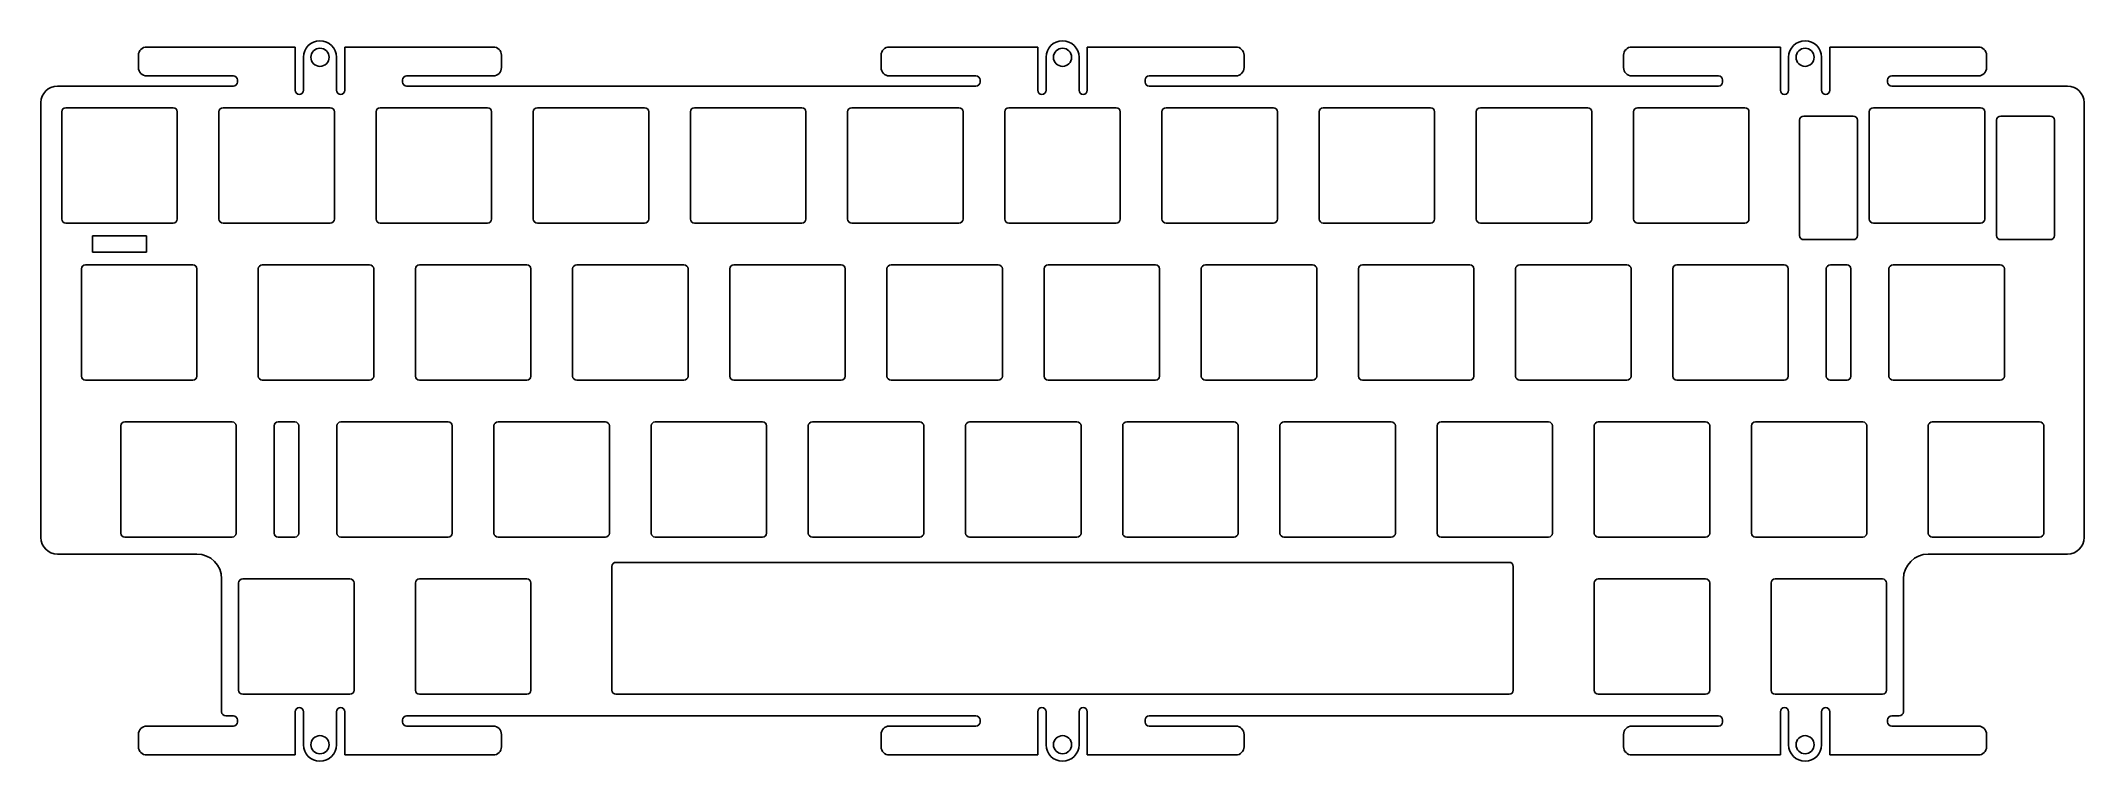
# Model space of a CAD drawing. Header units: millimetres. Extents: x -257 to -10, y 133 to 221.
import ezdxf

# ---------------------------------------------------------------- set-up
doc = ezdxf.new("R2010")
doc.units = ezdxf.units.MM
doc.header["$MEASUREMENT"] = 0
doc.layers.get('0').update_dxf_attribs({"linetype": 'CONTINUOUS'})

msp = doc.modelspace()

# ---------------------------------------------------------------- linework, layer by layer
for p, q in [((-245.335, 219.104), (-245.335, 217.604)), ((-226.335, 220.104), (-244.335, 220.104)), ((-226.335, 214.854), (-226.335, 220.104)), ((-225.335, 218.854), (-225.335, 214.854)), ((-221.335, 214.854), (-221.335, 218.854)), ((-202.335, 220.104), (-220.335, 220.104)), ((-220.335, 220.104), (-220.335, 214.854)), ((-201.335, 217.604), (-201.335, 219.104)), ((-155.335, 217.604), (-155.335, 219.104)), ((-154.335, 220.104), (-136.335, 220.104)), ((-136.335, 220.104), (-136.335, 214.854)), ((-135.335, 214.854), (-135.335, 218.854)), ((-131.335, 218.854), (-131.335, 214.854)), ((-130.335, 214.854), (-130.335, 220.104)), ((-130.335, 220.104), (-112.335, 220.104)), ((-111.335, 219.104), (-111.335, 217.604)), ((-65.335, 219.104), (-65.335, 217.604)), ((-46.335, 220.104), (-64.335, 220.104)), ((-46.335, 214.854), (-46.335, 220.104)), ((-45.335, 218.854), (-45.335, 214.854)), ((-41.335, 214.854), (-41.335, 218.854)), ((-22.335, 220.104), (-40.335, 220.104)), ((-40.335, 220.104), (-40.335, 214.854)), ((-21.335, 217.604), (-21.335, 219.104)), ((-244.335, 216.604), (-233.835, 216.604)), ((-233.335, 216.104), (-233.335, 215.855)), ((-213.335, 215.855), (-213.335, 216.104)), ((-212.835, 216.604), (-202.335, 216.604)), ((-143.835, 216.604), (-154.335, 216.604)), ((-143.335, 215.855), (-143.335, 216.104)), ((-123.335, 215.855), (-123.335, 216.104)), ((-122.835, 216.604), (-112.335, 216.604)), ((-64.335, 216.604), (-53.835, 216.604)), ((-53.335, 216.104), (-53.335, 215.855)), ((-33.335, 215.855), (-33.335, 216.104)), ((-32.835, 216.604), (-22.335, 216.604)), ((-257.165, 213.355), (-257.165, 160.58)), ((-233.835, 215.355), (-255.165, 215.355)), ((-212.835, 215.355), (-143.835, 215.355)), ((-53.835, 215.355), (-122.835, 215.355)), ((-11.515, 215.355), (-32.835, 215.355)), ((-9.51498, 160.58), (-9.51498, 213.355)), ((-254.635, 212.23), (-254.635, 199.23)), ((-254.135, 212.73), (-241.135, 212.73)), ((-240.635, 212.23), (-240.635, 199.23)), ((-235.585, 212.23), (-235.585, 199.23)), ((-235.085, 212.73), (-222.085, 212.73)), ((-221.585, 212.23), (-221.585, 199.23)), ((-216.535, 212.23), (-216.535, 199.23)), ((-216.035, 212.73), (-203.035, 212.73)), ((-202.535, 212.23), (-202.535, 199.23)), ((-197.485, 212.23), (-197.485, 199.23)), ((-196.985, 212.73), (-183.985, 212.73)), ((-183.485, 212.23), (-183.485, 199.23)), ((-178.435, 212.23), (-178.435, 199.23)), ((-177.935, 212.73), (-164.935, 212.73)), ((-164.435, 212.23), (-164.435, 199.23)), ((-159.385, 212.23), (-159.385, 199.23)), ((-158.885, 212.73), (-145.885, 212.73)), ((-145.385, 212.23), (-145.385, 199.23)), ((-140.335, 212.23), (-140.335, 199.23)), ((-139.835, 212.73), (-126.835, 212.73)), ((-126.335, 212.23), (-126.335, 199.23)), ((-121.285, 212.23), (-121.285, 199.23)), ((-120.785, 212.73), (-107.785, 212.73)), ((-107.285, 212.23), (-107.285, 199.23)), ((-102.235, 212.23), (-102.235, 199.23)), ((-101.735, 212.73), (-88.735, 212.73)), ((-88.235, 212.23), (-88.235, 199.23)), ((-83.185, 212.23), (-83.185, 199.23)), ((-82.685, 212.73), (-69.685, 212.73)), ((-69.185, 212.23), (-69.185, 199.23)), ((-64.135, 212.23), (-64.135, 199.23)), ((-63.635, 212.73), (-50.635, 212.73)), ((-50.135, 212.23), (-50.135, 199.23)), ((-43.998, 211.23), (-43.998, 197.23)), ((-43.498, 211.73), (-37.498, 211.73)), ((-36.998, 211.23), (-36.998, 197.23)), ((-35.56, 212.23), (-35.56, 199.23)), ((-35.06, 212.73), (-22.06, 212.73)), ((-21.56, 212.23), (-21.56, 199.23)), ((-20.122, 211.23), (-20.122, 197.23)), ((-19.622, 211.73), (-13.622, 211.73)), ((-13.122, 211.23), (-13.122, 197.23)), ((-254.135, 198.73), (-241.135, 198.73)), ((-235.085, 198.73), (-222.085, 198.73)), ((-216.035, 198.73), (-203.035, 198.73)), ((-196.985, 198.73), (-183.985, 198.73)), ((-177.935, 198.73), (-164.935, 198.73)), ((-158.885, 198.73), (-145.885, 198.73)), ((-139.835, 198.73), (-126.835, 198.73)), ((-120.785, 198.73), (-107.785, 198.73)), ((-101.735, 198.73), (-88.735, 198.73)), ((-82.685, 198.73), (-69.685, 198.73)), ((-63.635, 198.73), (-50.635, 198.73)), ((-35.06, 198.73), (-22.06, 198.73)), ((-250.925, 195.205), (-250.925, 197.205)), ((-250.925, 197.205), (-244.345, 197.205)), ((-244.345, 197.205), (-244.345, 195.205)), ((-43.498, 196.73), (-37.498, 196.73)), ((-19.622, 196.73), (-13.622, 196.73)), ((-252.25375, 193.18), (-252.25375, 180.18)), ((-251.75375, 193.68), (-238.75375, 193.68)), ((-244.345, 195.205), (-250.925, 195.205)), ((-238.25375, 193.18), (-238.25375, 180.18)), ((-230.8225, 193.18), (-230.8225, 180.18)), ((-230.3225, 193.68), (-217.3225, 193.68)), ((-216.8225, 193.18), (-216.8225, 180.18)), ((-211.7725, 193.18), (-211.7725, 180.18)), ((-211.2725, 193.68), (-198.2725, 193.68)), ((-197.7725, 193.18), (-197.7725, 180.18)), ((-192.7225, 193.18), (-192.7225, 180.18)), ((-192.2225, 193.68), (-179.2225, 193.68)), ((-178.7225, 193.18), (-178.7225, 180.18)), ((-173.6725, 193.18), (-173.6725, 180.18)), ((-173.1725, 193.68), (-160.1725, 193.68)), ((-159.6725, 193.18), (-159.6725, 180.18)), ((-154.6225, 193.18), (-154.6225, 180.18)), ((-154.1225, 193.68), (-141.1225, 193.68)), ((-140.6225, 193.18), (-140.6225, 180.18)), ((-135.5725, 193.18), (-135.5725, 180.18)), ((-135.0725, 193.68), (-122.0725, 193.68)), ((-121.5725, 193.18), (-121.5725, 180.18)), ((-116.5225, 193.18), (-116.5225, 180.18)), ((-116.0225, 193.68), (-103.0225, 193.68)), ((-102.5225, 193.18), (-102.5225, 180.18)), ((-97.4725, 193.18), (-97.4725, 180.18)), ((-96.9725, 193.68), (-83.9725, 193.68)), ((-83.4725, 193.18), (-83.4725, 180.18)), ((-78.4225, 193.18), (-78.4225, 180.18)), ((-77.9225, 193.68), (-64.9225, 193.68)), ((-64.4225, 193.18), (-64.4225, 180.18)), ((-59.3725, 193.18), (-59.3725, 180.18)), ((-58.8725, 193.68), (-45.8725, 193.68)), ((-45.3725, 193.18), (-45.3725, 180.18)), ((-33.17875, 193.18), (-33.17875, 180.18)), ((-32.67875, 193.68), (-19.67875, 193.68)), ((-19.17875, 193.18), (-19.17875, 180.18)), ((-251.75375, 179.68), (-238.75375, 179.68)), ((-230.3225, 179.68), (-217.3225, 179.68)), ((-211.2725, 179.68), (-198.2725, 179.68)), ((-192.2225, 179.68), (-179.2225, 179.68)), ((-173.1725, 179.68), (-160.1725, 179.68)), ((-154.1225, 179.68), (-141.1225, 179.68)), ((-135.0725, 179.68), (-122.0725, 179.68)), ((-116.0225, 179.68), (-103.0225, 179.68)), ((-96.9725, 179.68), (-83.9725, 179.68)), ((-77.9225, 179.68), (-64.9225, 179.68)), ((-58.8725, 179.68), (-45.8725, 179.68)), ((-32.67875, 179.68), (-19.67875, 179.68)), ((-247.49125, 174.13), (-247.49125, 161.13)), ((-246.99125, 174.63), (-233.99125, 174.63)), ((-233.49125, 174.13), (-233.49125, 161.13)), ((-221.2975, 174.13), (-221.2975, 161.13)), ((-220.7975, 174.63), (-207.7975, 174.63)), ((-207.2975, 174.13), (-207.2975, 161.13)), ((-202.2475, 174.13), (-202.2475, 161.13)), ((-201.7475, 174.63), (-188.7475, 174.63)), ((-188.2475, 174.13), (-188.2475, 161.13)), ((-183.1975, 174.13), (-183.1975, 161.13)), ((-182.6975, 174.63), (-169.6975, 174.63)), ((-169.1975, 174.13), (-169.1975, 161.13)), ((-164.1475, 174.13), (-164.1475, 161.13)), ((-163.6475, 174.63), (-150.6475, 174.63)), ((-150.1475, 174.13), (-150.1475, 161.13)), ((-145.0975, 174.13), (-145.0975, 161.13)), ((-144.5975, 174.63), (-131.5975, 174.63)), ((-131.0975, 174.13), (-131.0975, 161.13)), ((-126.0475, 174.13), (-126.0475, 161.13)), ((-125.5475, 174.63), (-112.5475, 174.63)), ((-112.0475, 174.13), (-112.0475, 161.13)), ((-106.9975, 174.13), (-106.9975, 161.13)), ((-106.4975, 174.63), (-93.4975, 174.63)), ((-92.9975, 174.13), (-92.9975, 161.13)), ((-87.9475, 174.13), (-87.9475, 161.13)), ((-87.4475, 174.63), (-74.4475, 174.63)), ((-73.9475, 174.13), (-73.9475, 161.13)), ((-68.8975, 174.13), (-68.8975, 161.13)), ((-68.3975, 174.63), (-55.3975, 174.63)), ((-54.8975, 174.13), (-54.8975, 161.13)), ((-49.8475, 174.13), (-49.8475, 161.13)), ((-49.3475, 174.63), (-36.3475, 174.63)), ((-35.8475, 174.13), (-35.8475, 161.13)), ((-28.41625, 174.13), (-28.41625, 161.13)), ((-27.91625, 174.63), (-14.91625, 174.63)), ((-14.41625, 174.13), (-14.41625, 161.13)), ((-255.165, 158.58), (-238.255, 158.58)), ((-246.99125, 160.63), (-233.99125, 160.63)), ((-220.7975, 160.63), (-207.7975, 160.63)), ((-201.7475, 160.63), (-188.7475, 160.63)), ((-182.6975, 160.63), (-169.6975, 160.63)), ((-163.6475, 160.63), (-150.6475, 160.63)), ((-144.5975, 160.63), (-131.5975, 160.63)), ((-125.5475, 160.63), (-112.5475, 160.63)), ((-106.4975, 160.63), (-93.4975, 160.63)), ((-87.4475, 160.63), (-74.4475, 160.63)), ((-68.3975, 160.63), (-55.3975, 160.63)), ((-49.3475, 160.63), (-36.3475, 160.63)), ((-28.415, 158.58), (-11.515, 158.58)), ((-27.91625, 160.63), (-14.91625, 160.63)), ((-235.255, 155.58), (-235.255, 139.455)), ((-233.20375, 155.08), (-233.20375, 142.08)), ((-232.70375, 155.58), (-219.70375, 155.58)), ((-219.20375, 155.08), (-219.20375, 142.08)), ((-211.7725, 155.08), (-211.7725, 142.08)), ((-211.2725, 155.58), (-198.2725, 155.58)), ((-197.7725, 155.08), (-197.7725, 142.08)), ((-68.8975, 155.08), (-68.8975, 142.08)), ((-68.8975, 155.08), (-68.8975, 142.08)), ((-68.3975, 155.58), (-55.3975, 155.58)), ((-68.3975, 155.58), (-55.3975, 155.58)), ((-54.8975, 155.08), (-54.8975, 142.08)), ((-54.8975, 155.08), (-54.8975, 142.08)), ((-47.46625, 155.08), (-47.46625, 142.08)), ((-46.96625, 155.58), (-33.96625, 155.58)), ((-33.46625, 155.08), (-33.46625, 142.08)), ((-31.415, 139.455), (-31.415, 155.58)), ((-232.70375, 141.58), (-219.70375, 141.58)), ((-211.2725, 141.58), (-198.2725, 141.58)), ((-68.3975, 141.58), (-55.3975, 141.58)), ((-68.3975, 141.58), (-55.3975, 141.58)), ((-46.96625, 141.58), (-33.96625, 141.58)), ((-234.755, 138.955), (-233.835, 138.955)), ((-226.335, 134.206), (-226.335, 139.456)), ((-225.335, 139.456), (-225.335, 135.456)), ((-221.335, 135.456), (-221.335, 139.456)), ((-220.335, 139.456), (-220.335, 134.206)), ((-212.835, 138.955), (-143.835, 138.955)), ((-136.335, 134.206), (-136.335, 139.456)), ((-135.335, 139.456), (-135.335, 135.456)), ((-131.335, 135.456), (-131.335, 139.456)), ((-130.335, 139.456), (-130.335, 134.206)), ((-53.835, 138.955), (-122.835, 138.955)), ((-46.335, 139.456), (-46.335, 134.206)), ((-45.335, 135.456), (-45.335, 139.456)), ((-41.335, 139.456), (-41.335, 135.456)), ((-40.335, 134.206), (-40.335, 139.456)), ((-32.835, 138.955), (-31.915, 138.955)), ((-245.335, 136.706), (-245.335, 135.206)), ((-233.835, 137.706), (-244.335, 137.706)), ((-233.335, 138.455), (-233.335, 138.206)), ((-213.335, 138.206), (-213.335, 138.455)), ((-202.335, 137.706), (-212.835, 137.706)), ((-201.335, 135.206), (-201.335, 136.706)), ((-155.335, 136.706), (-155.335, 135.206)), ((-143.835, 137.706), (-154.335, 137.706)), ((-143.335, 138.455), (-143.335, 138.206)), ((-123.335, 138.455), (-123.335, 138.206)), ((-122.835, 137.706), (-112.335, 137.706)), ((-111.335, 135.206), (-111.335, 136.706)), ((-65.335, 135.206), (-65.335, 136.706)), ((-64.335, 137.706), (-53.835, 137.706)), ((-53.335, 138.206), (-53.335, 138.455)), ((-33.335, 138.206), (-33.335, 138.455)), ((-22.335, 137.706), (-32.835, 137.706)), ((-21.335, 135.206), (-21.335, 136.706)), ((-244.335, 134.206), (-226.335, 134.206)), ((-220.335, 134.206), (-202.335, 134.206)), ((-154.335, 134.206), (-136.335, 134.206)), ((-130.335, 134.206), (-112.335, 134.206)), ((-46.335, 134.206), (-64.335, 134.206)), ((-22.335, 134.206), (-40.335, 134.206))]:
    msp.add_line(p, q)
at = {"linetype": 'Continuous'}
for points in [[(-40.27563, 193.68), (-38.27563, 193.68, -0.414213562), (-37.77563, 193.18), (-37.77563, 180.18, -0.414213562), (-38.27563, 179.68), (-40.27563, 179.68, -0.414213562), (-40.77563, 180.18), (-40.77563, 193.18, -0.414213562)], [(-228.39437, 174.63), (-226.39437, 174.63, -0.414213562), (-225.89437, 174.13), (-225.89437, 161.13, -0.414213562), (-226.39437, 160.63), (-228.39437, 160.63, -0.414213562), (-228.89437, 161.13), (-228.89437, 174.13, -0.414213562)], [(-187.46, 157.58), (-79.21, 157.58, -0.414213562), (-78.71, 157.08), (-78.71, 142.08, -0.414213562), (-79.21, 141.58), (-187.46, 141.58, -0.414213562), (-187.96, 142.08), (-187.96, 157.08, -0.414213562)]]:
    msp.add_lwpolyline(points, format="xyb", close=True, dxfattribs=at)
for centre in [(-223.335, 218.854), (-133.335, 218.854), (-43.335, 218.854), (-223.335, 135.456), (-133.335, 135.456), (-43.335, 135.456)]:
    msp.add_circle(centre, 1.1)
for centre, radius, start, end in [((-223.335, 218.854), 2, 0, 180), ((-133.335, 218.854), 2, 0, 180), ((-43.335, 218.854), 2, 0, 180), ((-244.335, 219.104), 1, 90, 180), ((-202.335, 219.104), 1, 0, 90), ((-154.335, 219.104), 1, 90, 180), ((-112.335, 219.104), 1, 0, 90), ((-64.335, 219.104), 1, 90, 180), ((-22.335, 219.104), 1, 0, 90), ((-244.335, 217.604), 1, 180, -90), ((-233.835, 216.104), 0.5, 0, 90), ((-233.835, 215.855), 0.5, -90, 0), ((-212.835, 216.104), 0.5, 90, 180), ((-212.835, 215.855), 0.5, 180, -90), ((-202.335, 217.604), 1, -90, 0), ((-154.335, 217.604), 1, 180, -90), ((-143.835, 216.104), 0.5, 0, 90), ((-143.835, 215.855), 0.5, -90, 0), ((-122.835, 216.104), 0.5, 90, 180), ((-122.835, 215.855), 0.5, 180, -90), ((-112.335, 217.604), 1, -90, 0), ((-64.335, 217.604), 1, 180, -90), ((-53.835, 216.104), 0.5, 0, 90), ((-53.835, 215.855), 0.5, -90, 0), ((-32.835, 216.104), 0.5, 90, 180), ((-32.835, 215.855), 0.5, 180, -90), ((-22.335, 217.604), 1, -90, 0), ((-255.165, 213.355), 2, 90, 180), ((-225.835, 214.854), 0.5, 180, 0), ((-220.835, 214.854), 0.5, 180, 0), ((-135.835, 214.854), 0.5, 180, 0), ((-130.835, 214.854), 0.5, 180, 0), ((-45.835, 214.854), 0.5, 180, 0), ((-40.835, 214.854), 0.5, 180, 0), ((-11.515, 213.355), 2, 0, 90), ((-254.135, 212.23), 0.5, 90, 180), ((-241.135, 212.23), 0.5, 0, 90), ((-235.085, 212.23), 0.5, 90, 180), ((-222.085, 212.23), 0.5, 0, 90), ((-216.035, 212.23), 0.5, 90, 180), ((-203.035, 212.23), 0.5, 0, 90), ((-196.985, 212.23), 0.5, 90, 180), ((-183.985, 212.23), 0.5, 0, 90), ((-177.935, 212.23), 0.5, 90, 180), ((-164.935, 212.23), 0.5, 0, 90), ((-158.885, 212.23), 0.5, 90, 180), ((-145.885, 212.23), 0.5, 0, 90), ((-139.835, 212.23), 0.5, 90, 180), ((-126.835, 212.23), 0.5, 0, 90), ((-120.785, 212.23), 0.5, 90, 180), ((-107.785, 212.23), 0.5, 0, 90), ((-101.735, 212.23), 0.5, 90, 180), ((-88.735, 212.23), 0.5, 0, 90), ((-82.685, 212.23), 0.5, 90, 180), ((-69.685, 212.23), 0.5, 0, 90), ((-63.635, 212.23), 0.5, 90, 180), ((-50.635, 212.23), 0.5, 0, 90), ((-43.498, 211.23), 0.5, 90, 180), ((-37.498, 211.23), 0.5, 0, 90), ((-35.06, 212.23), 0.5, 90, 180), ((-22.06, 212.23), 0.5, 0, 90), ((-19.622, 211.23), 0.5, 90, 180), ((-13.622, 211.23), 0.5, 0, 90), ((-254.135, 199.23), 0.5, 180, 270), ((-241.135, 199.23), 0.5, 270, 0), ((-235.085, 199.23), 0.5, 180, 270), ((-222.085, 199.23), 0.5, 270, 0), ((-216.035, 199.23), 0.5, 180, 270), ((-203.035, 199.23), 0.5, 270, 0), ((-196.985, 199.23), 0.5, 180, 270), ((-183.985, 199.23), 0.5, 270, 0), ((-177.935, 199.23), 0.5, 180, 270), ((-164.935, 199.23), 0.5, 270, 0), ((-158.885, 199.23), 0.5, 180, 270), ((-145.885, 199.23), 0.5, 270, 0), ((-139.835, 199.23), 0.5, 180, 270), ((-126.835, 199.23), 0.5, 270, 0), ((-120.785, 199.23), 0.5, 180, 270), ((-107.785, 199.23), 0.5, 270, 0), ((-101.735, 199.23), 0.5, 180, 270), ((-88.735, 199.23), 0.5, 270, 0), ((-82.685, 199.23), 0.5, 180, 270), ((-69.685, 199.23), 0.5, 270, 0), ((-63.635, 199.23), 0.5, 180, 270), ((-50.635, 199.23), 0.5, 270, 0), ((-35.06, 199.23), 0.5, 180, 270), ((-22.06, 199.23), 0.5, 270, 0), ((-43.498, 197.23), 0.5, 180, 270), ((-37.498, 197.23), 0.5, 270, 0), ((-19.622, 197.23), 0.5, 180, 270), ((-13.622, 197.23), 0.5, 270, 0), ((-251.75375, 193.18), 0.5, 90, 180), ((-238.75375, 193.18), 0.5, 0, 90), ((-230.3225, 193.18), 0.5, 90, 180), ((-217.3225, 193.18), 0.5, 0, 90), ((-211.2725, 193.18), 0.5, 90, 180), ((-198.2725, 193.18), 0.5, 0, 90), ((-192.2225, 193.18), 0.5, 90, 180), ((-179.2225, 193.18), 0.5, 0, 90), ((-173.1725, 193.18), 0.5, 90, 180), ((-160.1725, 193.18), 0.5, 0, 90), ((-154.1225, 193.18), 0.5, 90, 180), ((-141.1225, 193.18), 0.5, 0, 90), ((-135.0725, 193.18), 0.5, 90, 180), ((-122.0725, 193.18), 0.5, 0, 90), ((-116.0225, 193.18), 0.5, 90, 180), ((-103.0225, 193.18), 0.5, 0, 90), ((-96.9725, 193.18), 0.5, 90, 180), ((-83.9725, 193.18), 0.5, 0, 90), ((-77.9225, 193.18), 0.5, 90, 180), ((-64.9225, 193.18), 0.5, 0, 90), ((-58.8725, 193.18), 0.5, 90, 180), ((-45.8725, 193.18), 0.5, 0, 90), ((-32.67875, 193.18), 0.5, 90, 180), ((-19.67875, 193.18), 0.5, 0, 90), ((-251.75375, 180.18), 0.5, 180, 270), ((-238.75375, 180.18), 0.5, 270, 0), ((-230.3225, 180.18), 0.5, 180, 270), ((-217.3225, 180.18), 0.5, 270, 0), ((-211.2725, 180.18), 0.5, 180, 270), ((-198.2725, 180.18), 0.5, 270, 0), ((-192.2225, 180.18), 0.5, 180, 270), ((-179.2225, 180.18), 0.5, 270, 0), ((-173.1725, 180.18), 0.5, 180, 270), ((-160.1725, 180.18), 0.5, 270, 0), ((-154.1225, 180.18), 0.5, 180, 270), ((-141.1225, 180.18), 0.5, 270, 0), ((-135.0725, 180.18), 0.5, 180, 270), ((-122.0725, 180.18), 0.5, 270, 0), ((-116.0225, 180.18), 0.5, 180, 270), ((-103.0225, 180.18), 0.5, 270, 0), ((-96.9725, 180.18), 0.5, 180, 270), ((-83.9725, 180.18), 0.5, 270, 0), ((-77.9225, 180.18), 0.5, 180, 270), ((-64.9225, 180.18), 0.5, 270, 0), ((-58.8725, 180.18), 0.5, 180, 270), ((-45.8725, 180.18), 0.5, 270, 0), ((-32.67875, 180.18), 0.5, 180, 270), ((-19.67875, 180.18), 0.5, 270, 0), ((-246.99125, 174.13), 0.5, 90, 180), ((-233.99125, 174.13), 0.5, 0, 90), ((-220.7975, 174.13), 0.5, 90, 180), ((-207.7975, 174.13), 0.5, 0, 90), ((-201.7475, 174.13), 0.5, 90, 180), ((-188.7475, 174.13), 0.5, 0, 90), ((-182.6975, 174.13), 0.5, 90, 180), ((-169.6975, 174.13), 0.5, 0, 90), ((-163.6475, 174.13), 0.5, 90, 180), ((-150.6475, 174.13), 0.5, 0, 90), ((-144.5975, 174.13), 0.5, 90, 180), ((-131.5975, 174.13), 0.5, 0, 90), ((-125.5475, 174.13), 0.5, 90, 180), ((-112.5475, 174.13), 0.5, 0, 90), ((-106.4975, 174.13), 0.5, 90, 180), ((-93.4975, 174.13), 0.5, 0, 90), ((-87.4475, 174.13), 0.5, 90, 180), ((-74.4475, 174.13), 0.5, 0, 90), ((-68.3975, 174.13), 0.5, 90, 180), ((-55.3975, 174.13), 0.5, 0, 90), ((-49.3475, 174.13), 0.5, 90, 180), ((-36.3475, 174.13), 0.5, 0, 90), ((-27.91625, 174.13), 0.5, 90, 180), ((-14.91625, 174.13), 0.5, 0, 90), ((-246.99125, 161.13), 0.5, 180, 270), ((-233.99125, 161.13), 0.5, 270, 0), ((-220.7975, 161.13), 0.5, 180, 270), ((-207.7975, 161.13), 0.5, 270, 0), ((-201.7475, 161.13), 0.5, 180, 270), ((-188.7475, 161.13), 0.5, 270, 0), ((-182.6975, 161.13), 0.5, 180, 270), ((-169.6975, 161.13), 0.5, 270, 0), ((-163.6475, 161.13), 0.5, 180, 270), ((-150.6475, 161.13), 0.5, 270, 0), ((-144.5975, 161.13), 0.5, 180, 270), ((-131.5975, 161.13), 0.5, 270, 0), ((-125.5475, 161.13), 0.5, 180, 270), ((-112.5475, 161.13), 0.5, 270, 0), ((-106.4975, 161.13), 0.5, 180, 270), ((-93.4975, 161.13), 0.5, 270, 0), ((-87.4475, 161.13), 0.5, 180, 270), ((-74.4475, 161.13), 0.5, 270, 0), ((-68.3975, 161.13), 0.5, 180, 270), ((-55.3975, 161.13), 0.5, 270, 0), ((-49.3475, 161.13), 0.5, 180, 270), ((-36.3475, 161.13), 0.5, 270, 0), ((-27.91625, 161.13), 0.5, 180, 270), ((-14.91625, 161.13), 0.5, 270, 0), ((-255.165, 160.58), 2, 180, -90), ((-238.255, 155.58), 3, 0, 90), ((-28.415, 155.58), 3, 90, 180), ((-11.515, 160.58), 2, -90, 0), ((-232.70375, 155.08), 0.5, 90, 180), ((-219.70375, 155.08), 0.5, 0, 90), ((-211.2725, 155.08), 0.5, 90, 180), ((-198.2725, 155.08), 0.5, 0, 90), ((-68.3975, 155.08), 0.5, 90, 180), ((-68.3975, 155.08), 0.5, 90, 180), ((-55.3975, 155.08), 0.5, 0, 90), ((-55.3975, 155.08), 0.5, 0, 90), ((-46.96625, 155.08), 0.5, 90, 180), ((-33.96625, 155.08), 0.5, 0, 90), ((-232.70375, 142.08), 0.5, 180, 270), ((-219.70375, 142.08), 0.5, 270, 0), ((-211.2725, 142.08), 0.5, 180, 270), ((-198.2725, 142.08), 0.5, 270, 0), ((-68.3975, 142.08), 0.5, 180, 270), ((-68.3975, 142.08), 0.5, 180, 270), ((-55.3975, 142.08), 0.5, 270, 0), ((-55.3975, 142.08), 0.5, 270, 0), ((-46.96625, 142.08), 0.5, 180, 270), ((-33.96625, 142.08), 0.5, 270, 0), ((-234.755, 139.455), 0.5, 180, -90), ((-233.835, 138.455), 0.5, 0, 90), ((-225.835, 139.456), 0.5, 0, 180), ((-220.835, 139.456), 0.5, 0, 180), ((-212.835, 138.455), 0.5, 90, 180), ((-143.835, 138.455), 0.5, 0, 90), ((-135.835, 139.456), 0.5, 0, 180), ((-130.835, 139.456), 0.5, 0, 180), ((-122.835, 138.455), 0.5, 90, 180), ((-53.835, 138.455), 0.5, 0, 90), ((-45.835, 139.456), 0.5, 0, 180), ((-40.835, 139.456), 0.5, 0, 180), ((-32.835, 138.455), 0.5, 90, 180), ((-31.915, 139.455), 0.5, -90, 0), ((-244.335, 136.706), 1, 90, 180), ((-233.835, 138.206), 0.5, -90, 0), ((-212.835, 138.206), 0.5, 180, -90), ((-202.335, 136.706), 1, 0, 90), ((-154.335, 136.706), 1, 90, 180), ((-143.835, 138.206), 0.5, -90, 0), ((-122.835, 138.206), 0.5, 180, -90), ((-112.335, 136.706), 1, 0, 90), ((-64.335, 136.706), 1, 90, 180), ((-53.835, 138.206), 0.5, -90, 0), ((-32.835, 138.206), 0.5, 180, -90), ((-22.335, 136.706), 1, 0, 90), ((-244.335, 135.206), 1, 180, -90), ((-223.335, 135.456), 2, 180, 0), ((-202.335, 135.206), 1, -90, 0), ((-154.335, 135.206), 1, 180, -90), ((-133.335, 135.456), 2, 180, 0), ((-112.335, 135.206), 1, -90, 0), ((-64.335, 135.206), 1, 180, -90), ((-43.335, 135.456), 2, 180, 0), ((-22.335, 135.206), 1, -90, 0)]:
    msp.add_arc(centre, radius, start, end)

doc.saveas('drawing.dxf')
